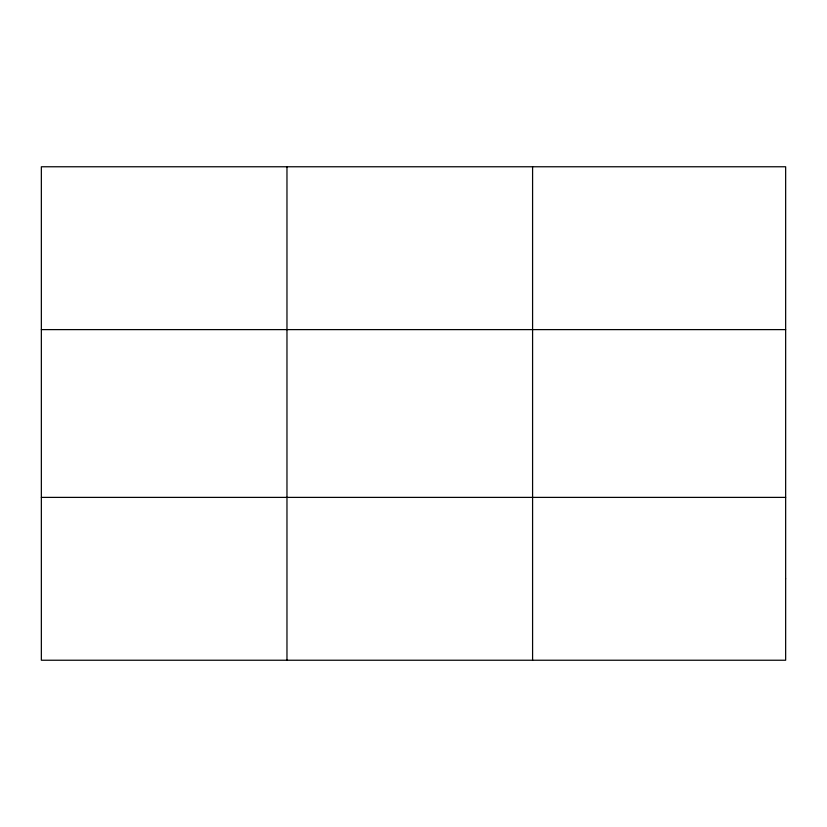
<?xml version="1.0" encoding="UTF-8"?>
<svg xmlns="http://www.w3.org/2000/svg" width="827" height="827" viewBox="0 0 827 827"><rect width="100%" height="100%" fill="white"/><g stroke="black" fill="none" stroke-linecap="round" stroke-linejoin="round"><path stroke-width="1.24" d="M532.588 166.765L532.588 660.235M41.35 329.611L785.65 329.611M41.35 497.389L785.65 497.389M286.969 166.765L286.969 660.235M785.65 578.817L785.65 660.235L41.35 660.235L41.35 166.765L785.65 166.765L785.65 578.817"/></g></svg>
